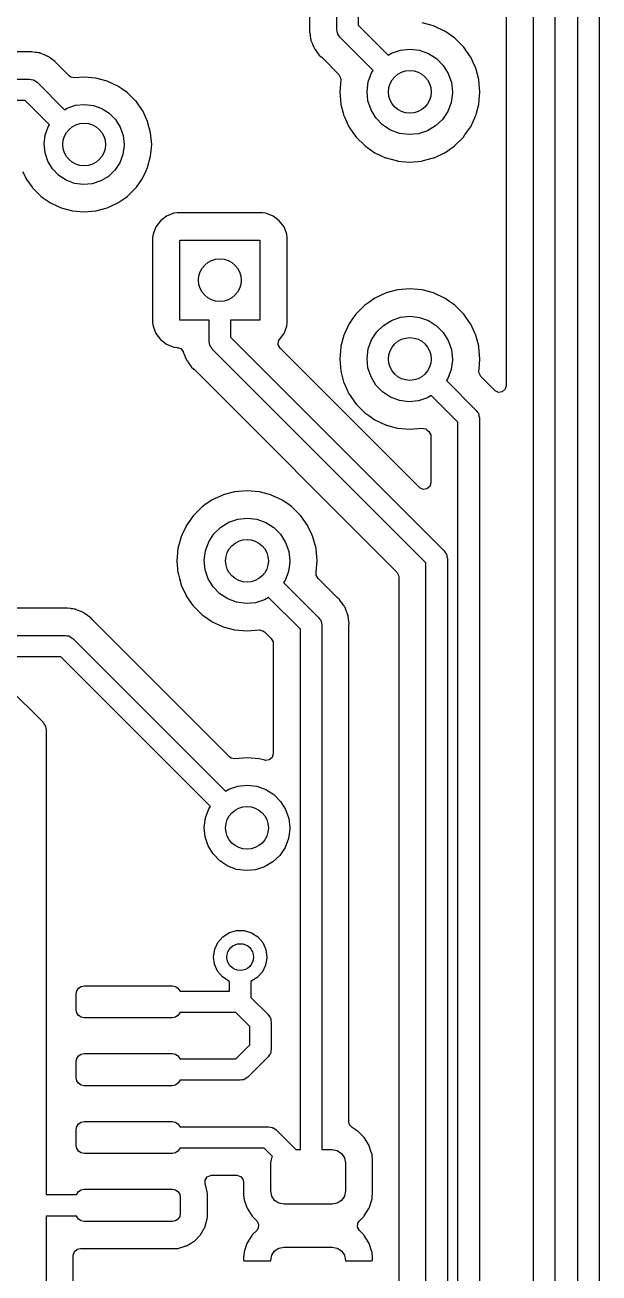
# Model space of a CAD drawing. Extents: x 83 to 135, y -230 to -45.
# Drawn here: x 123.86 to 134.61, y -162.94 to -139.57 of the extents above; entities that cross this region are included whole.
import ezdxf

# ---------------------------------------------------------------- set-up
doc = ezdxf.new("R2010")
doc.units = 0
doc.layers.add('BLACK', color=7, linetype='CONTINUOUS')

msp = doc.modelspace()

# ---------------------------------------------------------------- linework, layer by layer
at = {"layer": 'BLACK', "linetype": 'CONTINUOUS'}
for p, q in [((134.207, -221.872), (134.207, -113.017)), ((134.607, -112.934), (134.607, -221.956)), ((133.379, -211.399), (133.379, -113.214)), ((133.779, -113.132), (133.779, -211.482)), ((129.697, -139.661), (129.697, -136.408)), ((130.097, -136.408), (130.097, -139.579)), ((129.189, -136.837), (129.189, -139.633)), ((132.87, -137.695), (132.87, -146.327)), ((129.189, -139.641), (129.185, -139.69)), ((129.185, -139.69), (129.185, -139.699)), ((129.185, -139.699), (129.186, -139.706)), ((129.186, -139.706), (129.186, -139.706)), ((129.186, -139.706), (129.196, -139.762)), ((129.189, -139.633), (129.189, -139.641)), ((129.705, -139.694), (129.697, -139.661)), ((129.709, -139.727), (129.705, -139.694)), ((130.097, -139.579), (130.661, -140.142)), ((131.508, -139.592), (131.297, -139.536)), ((131.513, -139.594), (131.508, -139.592)), ((131.508, -139.592), (131.508, -139.592)), ((131.518, -139.596), (131.513, -139.594)), ((131.716, -139.688), (131.518, -139.596)), ((131.518, -139.596), (131.518, -139.596)), ((131.721, -139.69), (131.716, -139.688)), ((131.716, -139.688), (131.716, -139.688)), ((131.785, -139.735), (131.721, -139.69)), ((129.196, -139.762), (129.197, -139.768)), ((129.197, -139.768), (129.204, -139.832)), ((129.204, -139.832), (129.207, -139.839)), ((129.207, -139.839), (129.208, -139.841)), ((129.208, -139.841), (129.212, -139.858)), ((129.212, -139.858), (129.213, -139.86)), ((129.213, -139.86), (129.214, -139.868)), ((129.214, -139.868), (129.217, -139.875)), ((129.217, -139.875), (129.24, -139.926)), ((129.24, -139.926), (129.242, -139.932)), ((129.242, -139.932), (129.265, -139.992)), ((129.715, -139.737), (129.709, -139.727)), ((129.717, -139.748), (129.715, -139.737)), ((129.738, -139.774), (129.717, -139.748)), ((129.756, -139.803), (129.738, -139.774)), ((130.378, -140.425), (129.756, -139.803)), ((131.904, -139.819), (131.785, -139.735)), ((131.908, -139.822), (131.904, -139.819)), ((131.904, -139.819), (131.904, -139.819)), ((132.07, -139.984), (131.908, -139.822)), ((123.919, -140.079), (120.848, -140.079)), ((123.927, -140.079), (123.919, -140.079)), ((123.981, -140.076), (123.927, -140.079)), ((123.989, -140.076), (123.981, -140.076)), ((123.981, -140.076), (123.981, -140.076)), ((124.052, -140.087), (123.989, -140.076)), ((124.058, -140.088), (124.052, -140.087)), ((124.084, -140.092), (124.058, -140.088)), ((124.114, -140.096), (124.084, -140.092)), ((124.121, -140.097), (124.114, -140.096)), ((124.114, -140.096), (124.114, -140.096)), ((124.129, -140.099), (124.121, -140.097)), ((124.131, -140.1), (124.129, -140.099)), ((124.147, -140.105), (124.131, -140.1)), ((124.15, -140.106), (124.147, -140.105)), ((124.157, -140.107), (124.15, -140.106)), ((124.216, -140.133), (124.157, -140.107)), ((124.222, -140.136), (124.216, -140.133)), ((124.274, -140.156), (124.222, -140.136)), ((124.281, -140.159), (124.274, -140.156)), ((124.274, -140.156), (124.274, -140.156)), ((124.287, -140.163), (124.281, -140.159)), ((124.29, -140.165), (124.287, -140.163)), ((124.305, -140.173), (124.29, -140.165)), ((124.307, -140.174), (124.305, -140.173)), ((124.314, -140.178), (124.307, -140.174)), ((124.32, -140.182), (124.314, -140.178)), ((124.364, -140.217), (124.32, -140.182)), ((129.265, -139.992), (129.269, -139.998)), ((129.269, -139.998), (129.271, -140.001)), ((129.271, -140.001), (129.279, -140.016)), ((129.279, -140.016), (129.28, -140.018)), ((129.28, -140.018), (129.283, -140.025)), ((129.283, -140.025), (129.31, -140.059)), ((129.31, -140.059), (129.322, -140.075)), ((129.322, -140.075), (129.326, -140.081)), ((129.326, -140.081), (129.358, -140.127)), ((129.358, -140.127), (129.358, -140.127)), ((129.358, -140.127), (129.362, -140.133)), ((129.362, -140.133), (129.368, -140.139)), ((129.368, -140.139), (129.368, -140.139)), ((129.368, -140.139), (129.409, -140.175)), ((129.409, -140.175), (129.414, -140.18)), ((129.414, -140.18), (129.734, -140.5)), ((130.661, -140.142), (130.723, -140.104)), ((130.723, -140.104), (130.892, -140.047)), ((130.892, -140.047), (131.07, -140.028)), ((131.07, -140.028), (131.247, -140.049)), ((131.247, -140.049), (131.415, -140.109)), ((131.415, -140.109), (131.565, -140.205)), ((132.073, -139.988), (132.07, -139.984)), ((132.128, -140.066), (132.073, -139.988)), ((132.073, -139.988), (132.073, -139.988)), ((132.202, -140.171), (132.128, -140.066)), ((132.204, -140.176), (132.202, -140.171)), ((132.277, -140.334), (132.204, -140.176)), ((132.204, -140.176), (132.204, -140.176)), ((124.369, -140.221), (124.364, -140.217)), ((124.422, -140.258), (124.369, -140.221)), ((124.427, -140.263), (124.422, -140.258)), ((124.46, -140.301), (124.427, -140.263)), ((124.427, -140.263), (124.427, -140.263)), ((124.465, -140.307), (124.46, -140.301)), ((124.686, -140.528), (124.465, -140.307)), ((131.565, -140.205), (131.691, -140.331)), ((131.691, -140.331), (131.785, -140.482)), ((132.298, -140.379), (132.277, -140.334)), ((132.3, -140.384), (132.298, -140.379)), ((132.356, -140.594), (132.3, -140.384)), ((132.3, -140.384), (132.3, -140.384)), ((120.297, -140.588), (123.944, -140.588)), ((123.944, -140.588), (123.977, -140.595)), ((123.977, -140.595), (124.01, -140.599)), ((124.01, -140.599), (124.02, -140.605)), ((124.02, -140.605), (124.031, -140.608)), ((124.031, -140.608), (124.057, -140.629)), ((124.057, -140.629), (124.085, -140.647)), ((124.085, -140.647), (124.601, -141.162)), ((124.717, -140.551), (124.686, -140.528)), ((124.786, -140.565), (124.717, -140.551)), ((124.968, -140.549), (124.786, -140.565)), ((125.187, -140.568), (124.968, -140.549)), ((125.4, -140.625), (125.187, -140.568)), ((125.6, -140.718), (125.4, -140.625)), ((129.734, -140.5), (129.768, -140.562)), ((129.77, -140.6), (129.751, -140.828)), ((129.768, -140.562), (129.77, -140.6)), ((130.264, -140.817), (130.286, -140.64)), ((130.286, -140.64), (130.347, -140.472)), ((130.347, -140.472), (130.378, -140.425)), ((131.785, -140.482), (131.844, -140.651)), ((131.844, -140.651), (131.864, -140.828)), ((132.358, -140.6), (132.356, -140.594)), ((132.377, -140.828), (132.358, -140.6)), ((125.675, -140.77), (125.6, -140.718)), ((125.774, -140.84), (125.675, -140.77)), ((125.78, -140.844), (125.774, -140.84)), ((125.936, -141), (125.78, -140.844)), ((129.751, -140.828), (129.77, -141.056)), ((130.281, -140.994), (130.264, -140.817)), ((131.864, -140.85), (131.839, -141.027)), ((131.864, -140.828), (131.864, -140.85)), ((132.358, -141.056), (132.377, -140.828)), ((123.861, -140.988), (120.297, -140.988)), ((124.318, -141.445), (123.861, -140.988)), ((124.649, -141.133), (124.807, -141.079)), ((124.807, -141.079), (124.973, -141.062)), ((124.973, -141.062), (125.139, -141.082)), ((125.139, -141.082), (125.297, -141.138)), ((125.939, -141.004), (125.936, -141)), ((126.059, -141.176), (125.939, -141.004)), ((125.939, -141.004), (125.939, -141.004)), ((129.77, -141.056), (129.772, -141.061)), ((129.772, -141.061), (129.772, -141.061)), ((129.772, -141.061), (129.817, -141.228)), ((130.338, -141.164), (130.281, -140.994)), ((131.839, -141.027), (131.776, -141.194)), ((132.311, -141.228), (132.356, -141.061)), ((132.356, -141.061), (132.358, -141.056)), ((132.356, -141.061), (132.356, -141.061)), ((124.601, -141.162), (124.649, -141.133)), ((125.297, -141.138), (125.438, -141.227)), ((125.438, -141.227), (125.556, -141.346)), ((125.556, -141.346), (125.644, -141.488)), ((126.062, -141.18), (126.059, -141.176)), ((126.064, -141.185), (126.062, -141.18)), ((126.089, -141.237), (126.064, -141.185)), ((126.064, -141.185), (126.064, -141.185)), ((126.155, -141.38), (126.089, -141.237)), ((129.817, -141.228), (129.83, -141.277)), ((129.83, -141.277), (129.832, -141.282)), ((129.832, -141.282), (129.832, -141.282)), ((129.832, -141.282), (129.924, -141.48)), ((130.43, -141.316), (130.338, -141.164)), ((130.554, -141.444), (130.43, -141.316)), ((131.677, -141.342), (131.548, -141.465)), ((131.776, -141.194), (131.677, -141.342)), ((132.204, -141.48), (132.296, -141.282)), ((132.296, -141.282), (132.298, -141.277)), ((132.296, -141.282), (132.296, -141.282)), ((132.298, -141.277), (132.311, -141.228)), ((124.239, -141.636), (124.296, -141.479)), ((124.296, -141.479), (124.318, -141.445)), ((125.644, -141.488), (125.699, -141.646)), ((126.212, -141.593), (126.155, -141.38)), ((129.924, -141.48), (129.924, -141.48)), ((129.924, -141.48), (129.926, -141.485)), ((129.926, -141.485), (130, -141.59)), ((130.703, -141.542), (130.554, -141.444)), ((130.87, -141.604), (130.703, -141.542)), ((131.394, -141.557), (131.225, -141.612)), ((131.548, -141.465), (131.394, -141.557)), ((132.128, -141.59), (132.202, -141.485)), ((132.202, -141.485), (132.204, -141.48)), ((132.204, -141.48), (132.204, -141.48)), ((124.218, -141.802), (124.239, -141.636)), ((124.234, -141.968), (124.218, -141.802)), ((125.699, -141.646), (125.718, -141.812)), ((125.718, -141.812), (125.718, -141.833)), ((126.231, -141.812), (126.212, -141.593)), ((126.212, -142.031), (126.231, -141.812)), ((130, -141.59), (130.031, -141.633)), ((130.031, -141.633), (130.058, -141.672)), ((130.058, -141.672), (130.22, -141.834)), ((131.047, -141.628), (130.87, -141.604)), ((131.225, -141.612), (131.047, -141.628)), ((131.908, -141.834), (132.07, -141.672)), ((132.07, -141.672), (132.097, -141.633)), ((132.097, -141.633), (132.128, -141.59)), ((124.287, -142.127), (124.234, -141.968)), ((125.694, -141.999), (125.635, -142.155)), ((125.718, -141.833), (125.694, -141.999)), ((126.155, -142.244), (126.212, -142.031)), ((130.22, -141.834), (130.224, -141.837)), ((130.224, -141.837), (130.224, -141.837)), ((130.224, -141.837), (130.276, -141.874)), ((130.276, -141.874), (130.407, -141.966)), ((130.407, -141.966), (130.412, -141.968)), ((130.412, -141.968), (130.412, -141.968)), ((130.412, -141.968), (130.61, -142.06)), ((131.518, -142.06), (131.716, -141.968)), ((131.716, -141.968), (131.721, -141.966)), ((131.716, -141.968), (131.716, -141.968)), ((131.721, -141.966), (131.852, -141.874)), ((131.852, -141.874), (131.904, -141.837)), ((131.904, -141.837), (131.908, -141.834)), ((131.904, -141.837), (131.904, -141.837)), ((124.374, -142.27), (124.287, -142.127)), ((124.49, -142.39), (124.374, -142.27)), ((125.635, -142.155), (125.543, -142.294)), ((126.121, -142.317), (126.155, -142.244)), ((130.61, -142.06), (130.615, -142.062)), ((130.615, -142.062), (130.62, -142.064)), ((130.62, -142.064), (130.62, -142.064)), ((130.62, -142.064), (130.831, -142.12)), ((130.831, -142.12), (130.831, -142.12)), ((130.831, -142.12), (130.836, -142.122)), ((130.836, -142.122), (131.064, -142.141)), ((131.064, -142.141), (131.292, -142.122)), ((131.292, -142.122), (131.297, -142.12)), ((131.297, -142.12), (131.508, -142.064)), ((131.297, -142.12), (131.297, -142.12)), ((131.508, -142.064), (131.513, -142.062)), ((131.508, -142.064), (131.508, -142.064)), ((131.513, -142.062), (131.518, -142.06)), ((123.815, -142.317), (123.872, -142.439)), ((123.872, -142.439), (123.872, -142.439)), ((123.872, -142.439), (123.874, -142.444)), ((123.874, -142.444), (123.877, -142.448)), ((123.877, -142.448), (123.877, -142.448)), ((123.877, -142.448), (123.991, -142.612)), ((124.63, -142.481), (124.49, -142.39)), ((124.787, -142.54), (124.63, -142.481)), ((125.278, -142.495), (125.119, -142.547)), ((125.421, -142.409), (125.278, -142.495)), ((125.543, -142.294), (125.421, -142.409)), ((125.945, -142.612), (126.059, -142.448)), ((126.059, -142.448), (126.062, -142.444)), ((126.059, -142.448), (126.059, -142.448)), ((126.062, -142.444), (126.064, -142.439)), ((126.064, -142.439), (126.121, -142.317)), ((126.064, -142.439), (126.064, -142.439)), ((123.991, -142.612), (124, -142.624)), ((124, -142.624), (124.156, -142.78)), ((124.952, -142.562), (124.787, -142.54)), ((125.119, -142.547), (124.952, -142.562)), ((125.78, -142.78), (125.936, -142.624)), ((125.936, -142.624), (125.945, -142.612)), ((124.156, -142.78), (124.16, -142.783)), ((124.16, -142.783), (124.16, -142.783)), ((124.16, -142.783), (124.19, -142.804)), ((124.19, -142.804), (124.336, -142.906)), ((124.336, -142.906), (124.536, -142.999)), ((125.4, -142.999), (125.6, -142.906)), ((125.6, -142.906), (125.746, -142.804)), ((125.746, -142.804), (125.776, -142.783)), ((125.776, -142.783), (125.78, -142.78)), ((125.776, -142.783), (125.776, -142.783)), ((124.536, -142.999), (124.749, -143.056)), ((124.749, -143.056), (124.968, -143.075)), ((124.968, -143.075), (125.187, -143.056)), ((125.187, -143.056), (125.4, -142.999)), ((126.511, -143.151), (126.395, -143.239)), ((126.648, -143.1), (126.511, -143.151)), ((126.71, -143.094), (126.648, -143.1)), ((128.306, -143.094), (126.71, -143.094)), ((128.368, -143.1), (128.306, -143.094)), ((128.505, -143.151), (128.368, -143.1)), ((128.621, -143.239), (128.505, -143.151)), ((126.307, -143.355), (126.256, -143.492)), ((126.395, -143.239), (126.307, -143.355)), ((128.709, -143.355), (128.621, -143.239)), ((128.76, -143.492), (128.709, -143.355)), ((126.256, -143.492), (126.249, -143.554)), ((126.249, -143.554), (126.249, -145.15)), ((126.758, -145.102), (126.758, -143.602)), ((126.758, -143.602), (128.258, -143.602)), ((128.258, -143.602), (128.258, -145.102)), ((128.767, -143.554), (128.76, -143.492)), ((128.767, -145.15), (128.767, -143.554)), ((130.61, -144.596), (130.412, -144.688)), ((130.615, -144.594), (130.61, -144.596)), ((130.61, -144.596), (130.61, -144.596)), ((130.62, -144.592), (130.615, -144.594)), ((130.831, -144.536), (130.62, -144.592)), ((130.62, -144.592), (130.62, -144.592)), ((130.836, -144.534), (130.831, -144.536)), ((130.831, -144.536), (130.831, -144.536)), ((131.064, -144.515), (130.836, -144.534)), ((131.292, -144.534), (131.064, -144.515)), ((131.297, -144.536), (131.292, -144.534)), ((131.508, -144.592), (131.297, -144.536)), ((131.297, -144.536), (131.297, -144.536)), ((131.513, -144.594), (131.508, -144.592)), ((131.508, -144.592), (131.508, -144.592)), ((131.518, -144.596), (131.513, -144.594)), ((131.716, -144.688), (131.518, -144.596)), ((131.518, -144.596), (131.518, -144.596)), ((130.22, -144.822), (130.058, -144.984)), ((130.224, -144.819), (130.22, -144.822)), ((130.314, -144.756), (130.224, -144.819)), ((130.224, -144.819), (130.224, -144.819)), ((130.407, -144.69), (130.314, -144.756)), ((130.412, -144.688), (130.407, -144.69)), ((130.412, -144.688), (130.412, -144.688)), ((131.721, -144.69), (131.716, -144.688)), ((131.716, -144.688), (131.716, -144.688)), ((131.814, -144.756), (131.721, -144.69)), ((131.904, -144.819), (131.814, -144.756)), ((131.908, -144.822), (131.904, -144.819)), ((131.904, -144.819), (131.904, -144.819)), ((132.07, -144.984), (131.908, -144.822)), ((130, -145.066), (129.926, -145.171)), ((130.055, -144.988), (130, -145.066)), ((130.058, -144.984), (130.055, -144.988)), ((130.055, -144.988), (130.055, -144.988)), ((130.723, -145.104), (130.892, -145.047)), ((130.892, -145.047), (131.07, -145.028)), ((131.07, -145.028), (131.247, -145.049)), ((131.247, -145.049), (131.415, -145.109)), ((132.073, -144.988), (132.07, -144.984)), ((132.128, -145.066), (132.073, -144.988)), ((132.073, -144.988), (132.073, -144.988)), ((132.202, -145.171), (132.128, -145.066)), ((126.249, -145.15), (126.256, -145.212)), ((126.256, -145.212), (126.307, -145.349)), ((127.308, -145.102), (126.758, -145.102)), ((127.308, -145.502), (127.308, -145.102)), ((128.258, -145.102), (127.708, -145.102)), ((127.708, -145.102), (127.708, -145.419)), ((128.709, -145.349), (128.76, -145.212)), ((128.76, -145.212), (128.767, -145.15)), ((129.924, -145.176), (129.84, -145.356)), ((129.926, -145.171), (129.924, -145.176)), ((129.924, -145.176), (129.924, -145.176)), ((130.347, -145.472), (130.444, -145.322)), ((130.444, -145.322), (130.571, -145.198)), ((130.571, -145.198), (130.723, -145.104)), ((131.415, -145.109), (131.565, -145.205)), ((131.565, -145.205), (131.691, -145.331)), ((132.204, -145.176), (132.202, -145.171)), ((132.288, -145.356), (132.204, -145.176)), ((132.204, -145.176), (132.204, -145.176)), ((126.307, -145.349), (126.395, -145.465)), ((126.395, -145.465), (126.511, -145.553)), ((126.511, -145.553), (126.648, -145.604)), ((127.315, -145.535), (127.308, -145.502)), ((127.319, -145.568), (127.315, -145.535)), ((127.708, -145.419), (131.708, -149.42)), ((128.601, -145.565), (128.606, -145.494)), ((128.606, -145.494), (128.623, -145.462)), ((128.623, -145.462), (128.703, -145.356)), ((128.703, -145.356), (128.709, -145.349)), ((128.703, -145.356), (128.703, -145.356)), ((129.828, -145.384), (129.774, -145.588)), ((129.83, -145.379), (129.828, -145.384)), ((129.828, -145.384), (129.828, -145.384)), ((129.84, -145.356), (129.83, -145.379)), ((130.286, -145.64), (130.347, -145.472)), ((131.691, -145.331), (131.785, -145.482)), ((131.785, -145.482), (131.844, -145.651)), ((132.298, -145.379), (132.288, -145.356)), ((132.3, -145.384), (132.298, -145.379)), ((132.354, -145.588), (132.3, -145.384)), ((132.3, -145.384), (132.3, -145.384)), ((126.648, -145.604), (126.71, -145.611)), ((126.71, -145.611), (126.71, -145.611)), ((126.71, -145.611), (126.776, -145.634)), ((126.776, -145.634), (126.82, -145.69)), ((126.82, -145.69), (126.823, -145.7)), ((126.823, -145.7), (126.823, -145.701)), ((126.823, -145.701), (126.825, -145.708)), ((126.825, -145.708), (126.828, -145.715)), ((126.828, -145.715), (126.828, -145.715)), ((126.828, -145.715), (126.85, -145.767)), ((126.85, -145.767), (126.853, -145.773)), ((126.853, -145.773), (126.876, -145.833)), ((127.325, -145.578), (127.319, -145.568)), ((127.328, -145.589), (127.325, -145.578)), ((127.349, -145.615), (127.328, -145.589)), ((127.366, -145.643), (127.349, -145.615)), ((131.367, -149.644), (127.366, -145.643)), ((128.635, -145.627), (128.601, -145.565)), ((131.243, -148.235), (128.635, -145.627)), ((129.77, -145.6), (129.751, -145.828)), ((129.774, -145.588), (129.77, -145.6)), ((130.264, -145.817), (130.286, -145.64)), ((131.844, -145.651), (131.864, -145.828)), ((132.358, -145.6), (132.354, -145.588)), ((132.377, -145.828), (132.358, -145.6)), ((126.876, -145.833), (126.88, -145.839)), ((126.88, -145.839), (126.881, -145.841)), ((126.881, -145.841), (126.889, -145.856)), ((126.889, -145.856), (126.891, -145.858)), ((126.891, -145.858), (126.894, -145.865)), ((126.894, -145.865), (126.912, -145.889)), ((126.912, -145.889), (126.933, -145.916)), ((126.933, -145.916), (126.936, -145.921)), ((126.936, -145.921), (126.968, -145.968)), ((126.968, -145.968), (126.968, -145.968)), ((126.968, -145.968), (126.973, -145.974)), ((126.973, -145.974), (126.978, -145.979)), ((126.978, -145.979), (126.978, -145.979)), ((126.978, -145.979), (127.019, -146.015)), ((127.019, -146.015), (127.024, -146.02)), ((127.024, -146.02), (130.821, -149.817)), ((129.751, -145.828), (129.77, -146.056)), ((130.281, -145.994), (130.264, -145.817)), ((130.338, -146.164), (130.281, -145.994)), ((131.864, -145.85), (131.839, -146.027)), ((131.864, -145.828), (131.864, -145.85)), ((132.358, -146.056), (132.361, -146.021)), ((132.361, -146.021), (132.377, -145.828)), ((129.77, -146.056), (129.83, -146.277)), ((130.43, -146.316), (130.338, -146.164)), ((131.776, -146.194), (131.75, -146.232)), ((131.75, -146.232), (132.308, -146.789)), ((131.839, -146.027), (131.776, -146.194)), ((132.36, -146.094), (132.358, -146.056)), ((132.394, -146.156), (132.36, -146.094)), ((132.65, -146.412), (132.394, -146.156)), ((129.83, -146.277), (129.832, -146.282)), ((129.832, -146.282), (129.832, -146.282)), ((129.832, -146.282), (129.924, -146.48)), ((129.924, -146.48), (129.924, -146.48)), ((129.924, -146.48), (129.926, -146.485)), ((129.926, -146.485), (129.947, -146.514)), ((130.554, -146.444), (130.43, -146.316)), ((130.703, -146.542), (130.554, -146.444)), ((132.655, -146.417), (132.65, -146.412)), ((132.66, -146.421), (132.655, -146.417)), ((132.726, -146.452), (132.66, -146.421)), ((132.796, -146.442), (132.726, -146.452)), ((132.85, -146.395), (132.796, -146.442)), ((132.87, -146.327), (132.85, -146.395)), ((129.947, -146.514), (130.03, -146.632)), ((130.03, -146.632), (130.058, -146.672)), ((130.058, -146.672), (130.22, -146.834)), ((130.87, -146.604), (130.703, -146.542)), ((131.047, -146.628), (130.87, -146.604)), ((131.225, -146.612), (131.047, -146.628)), ((131.394, -146.557), (131.225, -146.612)), ((131.467, -146.514), (131.394, -146.557)), ((131.966, -147.013), (131.467, -146.514)), ((130.22, -146.834), (130.224, -146.837)), ((130.224, -146.837), (130.224, -146.837)), ((130.224, -146.837), (130.295, -146.887)), ((130.295, -146.887), (130.407, -146.966)), ((132.308, -146.789), (132.326, -146.817)), ((132.326, -146.817), (132.347, -146.844)), ((132.347, -146.844), (132.349, -146.855)), ((132.349, -146.855), (132.355, -146.865)), ((132.355, -146.865), (132.359, -146.898)), ((132.359, -146.898), (132.366, -146.93)), ((132.366, -146.93), (132.366, -165.862)), ((130.407, -146.966), (130.412, -146.968)), ((130.412, -146.968), (130.412, -146.968)), ((130.412, -146.968), (130.61, -147.06)), ((130.61, -147.06), (130.615, -147.062)), ((130.615, -147.062), (130.62, -147.064)), ((130.62, -147.064), (130.62, -147.064)), ((130.62, -147.064), (130.831, -147.12)), ((130.831, -147.12), (130.831, -147.12)), ((130.831, -147.12), (130.836, -147.122)), ((130.836, -147.122), (131.064, -147.141)), ((131.064, -147.141), (131.292, -147.122)), ((131.292, -147.122), (131.362, -147.136)), ((131.362, -147.136), (131.392, -147.158)), ((131.392, -147.158), (131.421, -147.187)), ((131.421, -147.187), (131.455, -147.249)), ((131.966, -165.779), (131.966, -147.013)), ((131.455, -147.249), (131.458, -147.276)), ((131.458, -147.276), (131.458, -148.146)), ((127.783, -148.314), (127.572, -148.37)), ((127.788, -148.312), (127.783, -148.314)), ((127.783, -148.314), (127.783, -148.314)), ((128.016, -148.293), (127.788, -148.312)), ((128.244, -148.312), (128.016, -148.293)), ((128.249, -148.314), (128.244, -148.312)), ((128.46, -148.37), (128.249, -148.314)), ((128.249, -148.314), (128.249, -148.314)), ((131.249, -148.241), (131.243, -148.235)), ((131.314, -148.27), (131.249, -148.241)), ((131.384, -148.26), (131.314, -148.27)), ((131.438, -148.214), (131.384, -148.26)), ((131.458, -148.146), (131.438, -148.214)), ((127.254, -148.542), (127.176, -148.597)), ((127.359, -148.468), (127.254, -148.542)), ((127.364, -148.466), (127.359, -148.468)), ((127.562, -148.374), (127.364, -148.466)), ((127.364, -148.466), (127.364, -148.466)), ((127.567, -148.372), (127.562, -148.374)), ((127.562, -148.374), (127.562, -148.374)), ((127.572, -148.37), (127.567, -148.372)), ((127.572, -148.37), (127.572, -148.37)), ((128.465, -148.372), (128.46, -148.37)), ((128.46, -148.37), (128.46, -148.37)), ((128.47, -148.374), (128.465, -148.372)), ((128.668, -148.466), (128.47, -148.374)), ((128.47, -148.374), (128.47, -148.374)), ((128.673, -148.468), (128.668, -148.466)), ((128.668, -148.466), (128.668, -148.466)), ((128.778, -148.542), (128.673, -148.468)), ((128.856, -148.597), (128.778, -148.542)), ((126.996, -148.781), (126.878, -148.949)), ((127.007, -148.766), (126.996, -148.781)), ((127.01, -148.762), (127.007, -148.766)), ((127.007, -148.766), (127.007, -148.766)), ((127.172, -148.6), (127.01, -148.762)), ((127.176, -148.597), (127.172, -148.6)), ((127.176, -148.597), (127.176, -148.597)), ((127.675, -148.882), (127.844, -148.825)), ((127.844, -148.825), (128.022, -148.806)), ((128.022, -148.806), (128.199, -148.827)), ((128.199, -148.827), (128.367, -148.887)), ((128.86, -148.6), (128.856, -148.597)), ((128.856, -148.597), (128.856, -148.597)), ((129.022, -148.762), (128.86, -148.6)), ((129.025, -148.766), (129.022, -148.762)), ((129.036, -148.781), (129.025, -148.766)), ((129.025, -148.766), (129.025, -148.766)), ((129.154, -148.949), (129.036, -148.781)), ((126.876, -148.954), (126.801, -149.116)), ((126.878, -148.949), (126.876, -148.954)), ((126.876, -148.954), (126.876, -148.954)), ((127.396, -149.1), (127.523, -148.976)), ((127.523, -148.976), (127.675, -148.882)), ((128.367, -148.887), (128.517, -148.983)), ((128.517, -148.983), (128.643, -149.109)), ((129.156, -148.954), (129.154, -148.949)), ((129.231, -149.116), (129.156, -148.954)), ((129.156, -148.954), (129.156, -148.954)), ((126.782, -149.157), (126.722, -149.378)), ((126.801, -149.116), (126.782, -149.157)), ((127.238, -149.418), (127.299, -149.25)), ((127.299, -149.25), (127.396, -149.1)), ((128.643, -149.109), (128.737, -149.26)), ((128.737, -149.26), (128.796, -149.429)), ((129.25, -149.157), (129.231, -149.116)), ((129.31, -149.378), (129.25, -149.157)), ((126.722, -149.378), (126.703, -149.606)), ((127.216, -149.595), (127.238, -149.418)), ((128.796, -149.429), (128.816, -149.606)), ((129.329, -149.606), (129.31, -149.378)), ((131.708, -149.42), (131.726, -149.448)), ((131.726, -149.448), (131.747, -149.474)), ((131.747, -149.474), (131.75, -149.485)), ((131.75, -149.485), (131.756, -149.495)), ((131.756, -149.495), (131.759, -149.528)), ((131.759, -149.528), (131.767, -149.561)), ((126.703, -149.606), (126.722, -149.834)), ((127.233, -149.772), (127.216, -149.595)), ((128.816, -149.628), (128.791, -149.805)), ((128.816, -149.606), (128.816, -149.628)), ((129.311, -149.817), (129.329, -149.606)), ((131.367, -165.054), (131.367, -149.644)), ((131.767, -149.561), (131.767, -165.137)), ((126.722, -149.834), (126.724, -149.839)), ((126.724, -149.839), (126.724, -149.839)), ((126.724, -149.839), (126.75, -149.938)), ((126.75, -149.938), (126.782, -150.055)), ((127.29, -149.942), (127.233, -149.772)), ((127.382, -150.094), (127.29, -149.942)), ((128.728, -149.972), (128.702, -150.01)), ((128.791, -149.805), (128.728, -149.972)), ((129.31, -149.834), (129.311, -149.817)), ((129.312, -149.872), (129.31, -149.834)), ((129.346, -149.934), (129.312, -149.872)), ((129.699, -150.287), (129.346, -149.934)), ((130.821, -149.817), (130.855, -149.88)), ((130.855, -149.88), (130.858, -149.906)), ((130.858, -149.906), (130.858, -164.791)), ((126.782, -150.055), (126.784, -150.06)), ((126.784, -150.06), (126.784, -150.06)), ((126.784, -150.06), (126.876, -150.258)), ((127.506, -150.222), (127.382, -150.094)), ((127.655, -150.32), (127.506, -150.222)), ((128.702, -150.01), (129.357, -150.664)), ((126.876, -150.258), (126.876, -150.258)), ((126.876, -150.258), (126.878, -150.263)), ((126.878, -150.263), (126.928, -150.334)), ((126.928, -150.334), (127.004, -150.442)), ((127.004, -150.442), (127.01, -150.45)), ((127.01, -150.45), (127.172, -150.612)), ((127.822, -150.382), (127.655, -150.32)), ((127.999, -150.406), (127.822, -150.382)), ((128.177, -150.39), (127.999, -150.406)), ((128.346, -150.335), (128.177, -150.39)), ((128.419, -150.292), (128.346, -150.335)), ((129.016, -150.888), (128.419, -150.292)), ((129.704, -150.292), (129.699, -150.287)), ((129.735, -150.319), (129.704, -150.292)), ((129.751, -150.334), (129.735, -150.319)), ((129.755, -150.34), (129.751, -150.334)), ((129.787, -150.386), (129.755, -150.34)), ((129.755, -150.34), (129.755, -150.34)), ((129.791, -150.392), (129.787, -150.386)), ((129.825, -150.436), (129.791, -150.392)), ((129.83, -150.442), (129.825, -150.436)), ((129.825, -150.436), (129.825, -150.436)), ((129.833, -150.449), (129.83, -150.442)), ((129.834, -150.451), (129.833, -150.449)), ((129.842, -150.466), (129.834, -150.451)), ((124.587, -150.493), (123.262, -150.493)), ((124.595, -150.493), (124.587, -150.493)), ((124.649, -150.49), (124.595, -150.493)), ((124.657, -150.49), (124.649, -150.49)), ((124.649, -150.49), (124.649, -150.49)), ((124.72, -150.501), (124.657, -150.49)), ((124.726, -150.502), (124.72, -150.501)), ((124.752, -150.506), (124.726, -150.502)), ((124.782, -150.51), (124.752, -150.506)), ((124.789, -150.511), (124.782, -150.51)), ((124.782, -150.51), (124.782, -150.51)), ((124.797, -150.513), (124.789, -150.511)), ((124.799, -150.514), (124.797, -150.513)), ((124.815, -150.519), (124.799, -150.514)), ((124.818, -150.52), (124.815, -150.519)), ((124.825, -150.521), (124.818, -150.52)), ((124.884, -150.547), (124.825, -150.521)), ((124.89, -150.55), (124.884, -150.547)), ((124.942, -150.57), (124.89, -150.55)), ((124.949, -150.573), (124.942, -150.57)), ((124.942, -150.57), (124.942, -150.57)), ((124.955, -150.577), (124.949, -150.573)), ((124.958, -150.579), (124.955, -150.577)), ((124.973, -150.587), (124.958, -150.579)), ((124.975, -150.588), (124.973, -150.587)), ((124.982, -150.592), (124.975, -150.588)), ((124.988, -150.596), (124.982, -150.592)), ((125.032, -150.631), (124.988, -150.596)), ((125.037, -150.635), (125.032, -150.631)), ((125.09, -150.672), (125.037, -150.635)), ((125.113, -150.699), (125.09, -150.672)), ((127.172, -150.612), (127.176, -150.615)), ((127.176, -150.615), (127.176, -150.615)), ((127.176, -150.615), (127.215, -150.643)), ((127.215, -150.643), (127.359, -150.744)), ((129.357, -150.664), (129.375, -150.693)), ((129.375, -150.693), (129.396, -150.719)), ((129.844, -150.469), (129.842, -150.466)), ((129.848, -150.475), (129.844, -150.469)), ((129.851, -150.482), (129.848, -150.475)), ((129.871, -150.535), (129.851, -150.482)), ((129.851, -150.482), (129.851, -150.482)), ((129.873, -150.541), (129.871, -150.535)), ((129.89, -150.579), (129.873, -150.541)), ((129.899, -150.599), (129.89, -150.579)), ((129.9, -150.607), (129.899, -150.599)), ((129.901, -150.609), (129.9, -150.607)), ((129.905, -150.626), (129.901, -150.609)), ((129.906, -150.628), (129.905, -150.626)), ((129.909, -150.635), (129.906, -150.628)), ((129.91, -150.643), (129.909, -150.635)), ((129.916, -150.699), (129.91, -150.643)), ((125.128, -150.715), (125.113, -150.699)), ((125.133, -150.721), (125.128, -150.715)), ((127.688, -153.276), (125.133, -150.721)), ((127.359, -150.744), (127.364, -150.746)), ((127.364, -150.746), (127.364, -150.746)), ((127.364, -150.746), (127.554, -150.834)), ((127.554, -150.834), (127.567, -150.84)), ((127.567, -150.84), (127.572, -150.842)), ((127.572, -150.842), (127.572, -150.842)), ((127.572, -150.842), (127.783, -150.898)), ((127.783, -150.898), (127.783, -150.898)), ((127.783, -150.898), (127.788, -150.9)), ((127.788, -150.9), (128.016, -150.919)), ((128.016, -150.919), (128.244, -150.9)), ((128.244, -150.9), (128.314, -150.914)), ((128.314, -150.914), (128.344, -150.936)), ((129.016, -160.627), (129.016, -150.888)), ((129.396, -150.719), (129.398, -150.73)), ((129.398, -150.73), (129.404, -150.74)), ((129.404, -150.74), (129.408, -150.773)), ((129.408, -150.773), (129.416, -150.806)), ((129.416, -150.806), (129.416, -160.627)), ((129.917, -150.705), (129.916, -150.699)), ((129.928, -150.768), (129.917, -150.705)), ((129.924, -150.826), (129.928, -150.776)), ((129.924, -150.834), (129.924, -150.826)), ((129.924, -160.11), (129.924, -150.834)), ((129.928, -150.776), (129.928, -150.768)), ((129.928, -150.776), (129.928, -150.776)), ((122.628, -151.002), (124.612, -151.002)), ((124.612, -151.002), (124.645, -151.009)), ((124.645, -151.009), (124.678, -151.013)), ((124.678, -151.013), (124.688, -151.019)), ((124.688, -151.019), (124.699, -151.022)), ((124.699, -151.022), (124.725, -151.043)), ((124.725, -151.043), (124.753, -151.061)), ((124.753, -151.061), (127.613, -153.92)), ((128.344, -150.936), (128.47, -151.062)), ((128.47, -151.062), (128.504, -151.124)), ((128.504, -151.124), (128.507, -151.151)), ((128.507, -151.151), (128.507, -153.219)), ((124.529, -151.402), (122.511, -151.402)), ((127.33, -154.203), (124.529, -151.402)), ((123.541, -151.973), (124.197, -152.629)), ((124.197, -152.629), (124.215, -152.657)), ((124.215, -152.657), (124.236, -152.684)), ((124.236, -152.684), (124.238, -152.695)), ((124.238, -152.695), (124.244, -152.705)), ((124.244, -152.705), (124.248, -152.738)), ((124.248, -152.738), (124.256, -152.77)), ((124.256, -152.77), (124.256, -161.471)), ((128.507, -153.219), (128.487, -153.287)), ((127.718, -153.298), (127.688, -153.276)), ((127.788, -153.312), (127.718, -153.298)), ((128.016, -153.293), (127.788, -153.312)), ((128.244, -153.312), (128.016, -153.293)), ((128.348, -153.34), (128.244, -153.312)), ((128.363, -153.343), (128.348, -153.34)), ((128.433, -153.333), (128.363, -153.343)), ((128.487, -153.287), (128.433, -153.333)), ((127.613, -153.92), (127.675, -153.882)), ((127.675, -153.882), (127.844, -153.825)), ((127.844, -153.825), (128.022, -153.806)), ((128.022, -153.806), (128.199, -153.827)), ((128.199, -153.827), (128.367, -153.887)), ((128.367, -153.887), (128.517, -153.983)), ((128.517, -153.983), (128.643, -154.109)), ((128.643, -154.109), (128.737, -154.26)), ((127.216, -154.595), (127.238, -154.418)), ((127.238, -154.418), (127.299, -154.25)), ((127.299, -154.25), (127.33, -154.203)), ((128.737, -154.26), (128.796, -154.429)), ((128.796, -154.429), (128.816, -154.606)), ((127.233, -154.772), (127.216, -154.595)), ((128.816, -154.628), (128.791, -154.805)), ((128.816, -154.606), (128.816, -154.628)), ((127.29, -154.942), (127.233, -154.772)), ((128.791, -154.805), (128.728, -154.972)), ((127.382, -155.094), (127.29, -154.942)), ((127.506, -155.222), (127.382, -155.094)), ((128.629, -155.12), (128.5, -155.243)), ((128.728, -154.972), (128.629, -155.12)), ((127.655, -155.32), (127.506, -155.222)), ((127.822, -155.382), (127.655, -155.32)), ((128.346, -155.335), (128.177, -155.39)), ((128.5, -155.243), (128.346, -155.335)), ((127.999, -155.406), (127.822, -155.382)), ((128.177, -155.39), (127.999, -155.406)), ((127.685, -156.566), (127.821, -156.527)), ((127.821, -156.527), (127.963, -156.528)), ((127.963, -156.528), (128.099, -156.569)), ((127.411, -156.877), (127.471, -156.748)), ((127.471, -156.748), (127.565, -156.642)), ((127.565, -156.642), (127.685, -156.566)), ((128.099, -156.569), (128.218, -156.646)), ((128.218, -156.646), (128.31, -156.753)), ((128.31, -156.753), (128.369, -156.882)), ((127.389, -157.017), (127.411, -156.877)), ((128.369, -156.882), (128.389, -157.023)), ((127.407, -157.157), (127.389, -157.017)), ((127.465, -157.287), (127.407, -157.157)), ((128.365, -157.175), (128.304, -157.302)), ((128.389, -157.035), (128.365, -157.175)), ((128.389, -157.023), (128.389, -157.035)), ((127.556, -157.396), (127.465, -157.287)), ((127.674, -157.474), (127.556, -157.396)), ((128.208, -157.407), (128.089, -157.481)), ((128.304, -157.302), (128.208, -157.407)), ((124.817, -157.711), (124.828, -157.654)), ((124.828, -157.654), (124.861, -157.605)), ((124.861, -157.605), (124.91, -157.572)), ((124.91, -157.572), (124.967, -157.561)), ((124.967, -157.561), (126.617, -157.561)), ((126.617, -157.561), (126.674, -157.572)), ((126.674, -157.572), (126.723, -157.605)), ((126.723, -157.605), (126.756, -157.654)), ((126.756, -157.654), (126.757, -157.661)), ((126.757, -157.661), (127.689, -157.661)), ((127.689, -157.479), (127.674, -157.474)), ((127.689, -157.661), (127.689, -157.479)), ((128.089, -157.481), (128.089, -157.778)), ((124.817, -158.011), (124.817, -157.711)), ((128.089, -157.778), (128.412, -158.101)), ((124.828, -158.068), (124.817, -158.011)), ((124.861, -158.117), (124.828, -158.068)), ((124.91, -158.15), (124.861, -158.117)), ((124.967, -158.161), (124.91, -158.15)), ((126.617, -158.161), (124.967, -158.161)), ((126.674, -158.15), (126.617, -158.161)), ((126.723, -158.117), (126.674, -158.15)), ((126.756, -158.068), (126.723, -158.117)), ((126.757, -158.061), (126.756, -158.068)), ((127.806, -158.061), (126.757, -158.061)), ((128.07, -158.325), (127.806, -158.061)), ((128.412, -158.101), (128.429, -158.129)), ((128.429, -158.129), (128.45, -158.155)), ((128.45, -158.155), (128.453, -158.166)), ((128.453, -158.166), (128.459, -158.176)), ((128.07, -158.667), (128.07, -158.325)), ((128.459, -158.176), (128.463, -158.209)), ((128.463, -158.209), (128.47, -158.242)), ((128.47, -158.242), (128.47, -158.75)), ((124.828, -158.924), (124.861, -158.875)), ((124.861, -158.875), (124.91, -158.842)), ((124.91, -158.842), (124.967, -158.831)), ((124.967, -158.831), (126.617, -158.831)), ((126.617, -158.831), (126.674, -158.842)), ((126.674, -158.842), (126.723, -158.875)), ((126.723, -158.875), (126.756, -158.924)), ((127.806, -158.931), (128.07, -158.667)), ((128.429, -158.863), (128.411, -158.891)), ((128.45, -158.837), (128.429, -158.863)), ((128.453, -158.826), (128.45, -158.837)), ((128.459, -158.816), (128.453, -158.826)), ((128.463, -158.783), (128.459, -158.816)), ((128.47, -158.75), (128.463, -158.783)), ((124.817, -158.981), (124.828, -158.924)), ((124.817, -159.281), (124.817, -158.981)), ((126.756, -158.924), (126.757, -158.931)), ((126.757, -158.931), (127.806, -158.931)), ((128.411, -158.891), (128.03, -159.273)), ((124.828, -159.338), (124.817, -159.281)), ((124.861, -159.387), (124.828, -159.338)), ((126.756, -159.338), (126.723, -159.387)), ((126.757, -159.331), (126.756, -159.338)), ((127.889, -159.331), (126.757, -159.331)), ((127.922, -159.324), (127.889, -159.331)), ((127.955, -159.32), (127.922, -159.324)), ((127.965, -159.314), (127.955, -159.32)), ((127.976, -159.311), (127.965, -159.314)), ((128.002, -159.29), (127.976, -159.311)), ((128.03, -159.273), (128.002, -159.29)), ((124.91, -159.42), (124.861, -159.387)), ((124.967, -159.431), (124.91, -159.42)), ((126.617, -159.431), (124.967, -159.431)), ((126.674, -159.42), (126.617, -159.431)), ((126.723, -159.387), (126.674, -159.42)), ((124.817, -160.251), (124.828, -160.194)), ((124.817, -160.551), (124.817, -160.251)), ((124.828, -160.194), (124.861, -160.145)), ((124.861, -160.145), (124.91, -160.112)), ((124.91, -160.112), (124.967, -160.101)), ((124.967, -160.101), (126.617, -160.101)), ((126.617, -160.101), (126.674, -160.112)), ((126.674, -160.112), (126.723, -160.145)), ((126.723, -160.145), (126.756, -160.194)), ((126.756, -160.194), (126.757, -160.201)), ((126.757, -160.201), (128.421, -160.201)), ((128.421, -160.201), (128.453, -160.208)), ((128.453, -160.208), (128.487, -160.212)), ((128.487, -160.212), (128.496, -160.218)), ((128.496, -160.218), (128.508, -160.221)), ((128.508, -160.221), (128.534, -160.242)), ((128.534, -160.242), (128.562, -160.26)), ((128.562, -160.26), (128.929, -160.627)), ((129.936, -160.164), (129.924, -160.11)), ((129.984, -160.217), (129.936, -160.164)), ((130.076, -160.274), (129.984, -160.217)), ((130.082, -160.278), (130.076, -160.274)), ((130.207, -160.403), (130.082, -160.278)), ((130.301, -160.553), (130.207, -160.403)), ((124.828, -160.608), (124.817, -160.551)), ((124.861, -160.657), (124.828, -160.608)), ((124.91, -160.69), (124.861, -160.657)), ((124.967, -160.701), (124.91, -160.69)), ((126.617, -160.701), (124.967, -160.701)), ((126.674, -160.69), (126.617, -160.701)), ((126.723, -160.657), (126.674, -160.69)), ((126.756, -160.608), (126.723, -160.657)), ((126.757, -160.601), (126.756, -160.608)), ((128.338, -160.601), (126.757, -160.601)), ((128.494, -160.757), (128.338, -160.601)), ((128.929, -160.627), (129.016, -160.627)), ((129.416, -160.627), (129.609, -160.627)), ((129.609, -160.627), (129.705, -160.646)), ((129.705, -160.646), (129.786, -160.7)), ((129.786, -160.7), (129.84, -160.781)), ((130.303, -160.56), (130.301, -160.553)), ((130.334, -160.654), (130.303, -160.56)), ((130.357, -160.721), (130.334, -160.654)), ((130.368, -160.827), (130.357, -160.721)), ((128.459, -160.877), (128.478, -160.781)), ((128.459, -161.402), (128.459, -160.877)), ((128.478, -160.781), (128.494, -160.757)), ((129.84, -160.781), (129.859, -160.877)), ((129.859, -160.877), (129.859, -161.402)), ((130.368, -161.452), (130.368, -160.827)), ((127.23, -161.2), (127.269, -161.14)), ((127.23, -161.271), (127.23, -161.2)), ((127.269, -161.14), (127.333, -161.111)), ((127.333, -161.111), (127.351, -161.109)), ((127.351, -161.109), (127.825, -161.109)), ((127.825, -161.109), (127.893, -161.13)), ((127.893, -161.13), (127.939, -161.183)), ((127.939, -161.183), (127.95, -161.236)), ((124.828, -161.464), (124.861, -161.415)), ((124.861, -161.415), (124.91, -161.382)), ((124.91, -161.382), (124.967, -161.371)), ((124.967, -161.371), (126.617, -161.371)), ((126.617, -161.371), (126.674, -161.382)), ((126.674, -161.382), (126.723, -161.415)), ((126.723, -161.415), (126.756, -161.464)), ((127.257, -161.365), (127.23, -161.271)), ((127.273, -161.417), (127.257, -161.365)), ((127.273, -161.424), (127.273, -161.417)), ((127.275, -161.449), (127.273, -161.424)), ((127.273, -161.424), (127.273, -161.424)), ((127.95, -161.236), (127.95, -161.452)), ((128.478, -161.498), (128.459, -161.402)), ((129.859, -161.402), (129.84, -161.498)), ((124.256, -161.471), (124.827, -161.471)), ((124.827, -161.471), (124.828, -161.464)), ((126.756, -161.464), (126.767, -161.521)), ((126.767, -161.521), (126.767, -161.821)), ((127.275, -161.454), (127.275, -161.449)), ((127.275, -161.888), (127.275, -161.454)), ((127.95, -161.452), (127.951, -161.456)), ((127.951, -161.456), (127.951, -161.456)), ((127.951, -161.456), (127.959, -161.539)), ((127.959, -161.539), (127.961, -161.558)), ((127.961, -161.558), (127.964, -161.565)), ((127.964, -161.565), (127.964, -161.565)), ((127.964, -161.565), (128, -161.674)), ((128, -161.674), (128.017, -161.726)), ((128.532, -161.579), (128.478, -161.498)), ((128.613, -161.633), (128.532, -161.579)), ((128.709, -161.652), (128.613, -161.633)), ((129.609, -161.652), (128.709, -161.652)), ((129.705, -161.633), (129.609, -161.652)), ((129.786, -161.579), (129.705, -161.633)), ((129.84, -161.498), (129.786, -161.579)), ((130.301, -161.725), (130.354, -161.565)), ((130.354, -161.565), (130.355, -161.563)), ((130.355, -161.563), (130.357, -161.557)), ((130.355, -161.563), (130.355, -161.563)), ((130.357, -161.557), (130.359, -161.532)), ((130.359, -161.532), (130.362, -161.507)), ((130.362, -161.507), (130.368, -161.452)), ((124.827, -161.871), (124.256, -161.871)), ((124.256, -161.871), (124.256, -164.629)), ((124.828, -161.878), (124.827, -161.871)), ((124.861, -161.927), (124.828, -161.878)), ((126.756, -161.878), (126.723, -161.927)), ((126.767, -161.821), (126.756, -161.878)), ((127.273, -161.925), (127.275, -161.888)), ((128.017, -161.726), (128.111, -161.876)), ((128.111, -161.876), (128.116, -161.882)), ((128.116, -161.882), (128.197, -161.963)), ((130.12, -161.963), (130.203, -161.88)), ((130.203, -161.88), (130.208, -161.875)), ((130.203, -161.88), (130.203, -161.88)), ((130.208, -161.875), (130.212, -161.869)), ((130.212, -161.869), (130.297, -161.731)), ((130.297, -161.731), (130.301, -161.725)), ((130.297, -161.731), (130.297, -161.731)), ((124.91, -161.96), (124.861, -161.927)), ((124.967, -161.971), (124.91, -161.96)), ((126.617, -161.971), (124.967, -161.971)), ((126.674, -161.96), (126.617, -161.971)), ((126.723, -161.927), (126.674, -161.96)), ((127.145, -162.221), (127.221, -162.094)), ((127.221, -162.094), (127.226, -162.085)), ((127.226, -162.085), (127.273, -161.925)), ((128.198, -162.141), (128.115, -162.224)), ((128.197, -161.963), (128.232, -162.025)), ((128.227, -162.096), (128.198, -162.141)), ((128.232, -162.025), (128.227, -162.096)), ((130.086, -162.079), (130.091, -162.008)), ((130.121, -162.142), (130.086, -162.079)), ((130.091, -162.008), (130.12, -161.963)), ((130.202, -162.223), (130.121, -162.142)), ((126.957, -162.385), (127.017, -162.349)), ((127.017, -162.349), (127.024, -162.345)), ((127.017, -162.349), (127.017, -162.349)), ((127.024, -162.345), (127.141, -162.228)), ((127.141, -162.228), (127.145, -162.221)), ((127.145, -162.221), (127.145, -162.221)), ((128.021, -162.373), (128.015, -162.386)), ((128.106, -162.235), (128.021, -162.373)), ((128.115, -162.224), (128.106, -162.235)), ((130.211, -162.234), (130.202, -162.223)), ((130.296, -162.372), (130.211, -162.234)), ((130.302, -162.385), (130.296, -162.372)), ((124.764, -162.605), (124.784, -162.537)), ((124.764, -164.027), (124.764, -162.605)), ((124.784, -162.537), (124.838, -162.49)), ((124.838, -162.49), (124.896, -162.48)), ((124.896, -162.48), (124.896, -162.479)), ((124.896, -162.479), (124.898, -162.479)), ((124.898, -162.479), (124.9, -162.48)), ((124.9, -162.48), (126.684, -162.48)), ((126.684, -162.48), (126.686, -162.479)), ((126.686, -162.479), (126.714, -162.477)), ((126.686, -162.479), (126.686, -162.479)), ((126.714, -162.477), (126.714, -162.477)), ((126.714, -162.477), (126.721, -162.477)), ((126.721, -162.477), (126.821, -162.448)), ((126.821, -162.448), (126.873, -162.432)), ((126.873, -162.432), (126.881, -162.43)), ((126.873, -162.432), (126.873, -162.432)), ((126.881, -162.43), (126.957, -162.385)), ((127.961, -162.554), (127.951, -162.648)), ((127.964, -162.541), (127.961, -162.554)), ((128.015, -162.386), (127.964, -162.541)), ((128.459, -162.702), (128.478, -162.606)), ((128.478, -162.606), (128.532, -162.525)), ((128.532, -162.525), (128.613, -162.471)), ((128.613, -162.471), (128.709, -162.452)), ((128.709, -162.452), (129.609, -162.452)), ((129.609, -162.452), (129.705, -162.471)), ((129.705, -162.471), (129.786, -162.525)), ((129.786, -162.525), (129.84, -162.606)), ((129.84, -162.606), (129.859, -162.702)), ((130.354, -162.539), (130.302, -162.385)), ((130.357, -162.553), (130.354, -162.539)), ((130.367, -162.648), (130.357, -162.553)), ((127.951, -162.648), (127.951, -162.655)), ((127.951, -162.655), (127.951, -162.692)), ((127.951, -162.692), (127.955, -162.708)), ((127.955, -162.708), (127.957, -162.709)), ((127.957, -162.709), (127.965, -162.71)), ((127.965, -162.71), (128.459, -162.71)), ((128.459, -162.71), (128.459, -162.702)), ((129.859, -162.702), (129.859, -162.71)), ((129.859, -162.71), (130.349, -162.71)), ((130.349, -162.71), (130.364, -162.706)), ((130.364, -162.706), (130.365, -162.705)), ((130.365, -162.705), (130.367, -162.697)), ((130.367, -162.655), (130.367, -162.648)), ((130.367, -162.697), (130.367, -162.655))]:
    msp.add_line(p, q, dxfattribs=at)
at = {"layer": 'BLACK'}
for centre, radius in [((131.064, -140.828), 0.4), ((124.968, -141.812), 0.4), ((127.508, -144.352), 0.4), ((131.064, -145.828), 0.4), ((128.016, -149.606), 0.4), ((128.016, -154.606), 0.4), ((127.889, -157.023), 0.25)]:
    msp.add_circle(centre, radius, dxfattribs=at)

doc.saveas('drawing.dxf')
